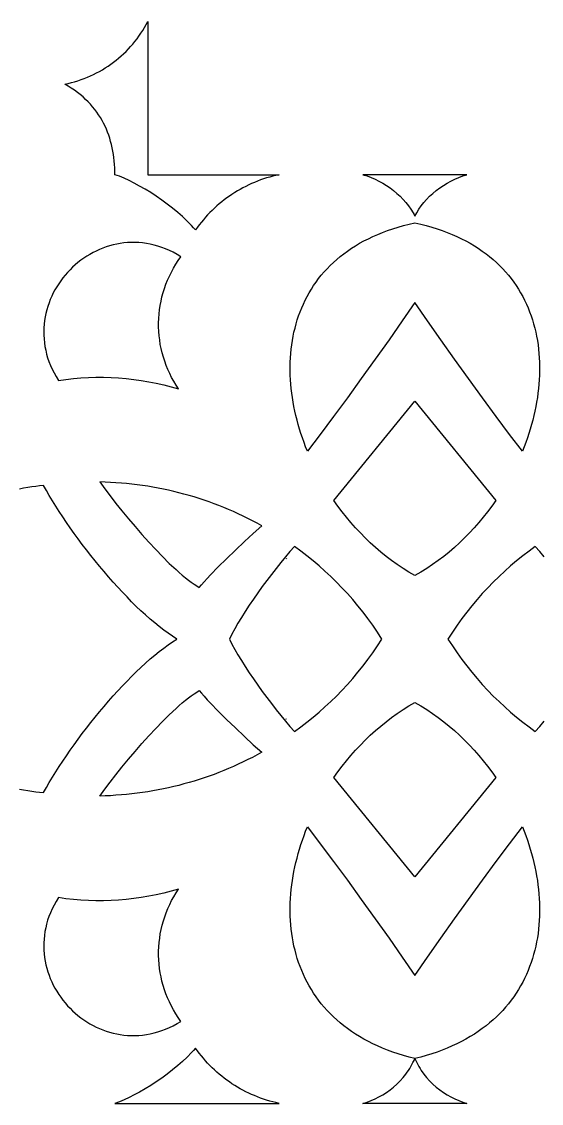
# Model space of a CAD drawing. Extents: x -660 to 660, y -460 to 460.
# Drawn here: x -513.6 to -457.6, y -400 to -283.5 of the extents above; entities that cross this region are included whole.
import ezdxf

# ---------------------------------------------------------------- set-up
doc = ezdxf.new("R2010")
doc.units = 0
doc.layers.add('LAYER_1', color=18, linetype='CONTINUOUS')

msp = doc.modelspace()

# ---------------------------------------------------------------- linework, layer by layer
at = {"layer": 'LAYER_1'}
for points in [[(-500, -300), (-485.86, -300), (-486.2, -300.08), (-486.54, -300.16), (-486.87, -300.25), (-487.21, -300.35), (-487.54, -300.46), (-487.86, -300.57), (-488.19, -300.7), (-488.51, -300.83), (-488.82, -300.96), (-489.13, -301.11), (-489.44, -301.26), (-489.75, -301.42), (-490.05, -301.58), (-490.35, -301.75), (-490.64, -301.93), (-490.93, -302.12), (-491.21, -302.31), (-491.49, -302.51), (-491.77, -302.72), (-492.04, -302.93), (-492.3, -303.15), (-492.56, -303.37), (-492.82, -303.6), (-493.07, -303.84), (-493.31, -304.08), (-493.55, -304.33), (-493.78, -304.59), (-494.01, -304.85), (-494.23, -305.11), (-494.45, -305.39), (-494.65, -305.66), (-494.86, -305.95), (-495.07, -305.71), (-495.28, -305.47), (-495.75, -304.99), (-496.25, -304.52), (-496.78, -304.06), (-497.34, -303.6), (-497.91, -303.16), (-498.5, -302.73), (-499.09, -302.32), (-499.69, -301.93), (-500.29, -301.56), (-500.88, -301.22), (-501.46, -300.91), (-502.02, -300.63), (-502.56, -300.38), (-503.06, -300.17), (-503.54, -300), (-503.54, -299.63), (-503.56, -299.26), (-503.58, -298.89), (-503.61, -298.52), (-503.65, -298.16), (-503.7, -297.81), (-503.76, -297.45), (-503.83, -297.1), (-503.91, -296.76), (-504, -296.42), (-504.1, -296.08), (-504.21, -295.74), (-504.33, -295.42), (-504.46, -295.09), (-504.61, -294.77), (-504.76, -294.46), (-504.93, -294.15), (-505.11, -293.85), (-505.3, -293.55), (-505.5, -293.26), (-505.72, -292.97), (-505.94, -292.69), (-506.18, -292.42), (-506.44, -292.15), (-506.7, -291.89), (-506.98, -291.63), (-507.27, -291.38), (-507.58, -291.14), (-507.9, -290.91), (-508.24, -290.68), (-508.58, -290.46), (-508.95, -290.25), (-508.59, -290.17), (-508.23, -290.08), (-507.88, -289.99), (-507.53, -289.88), (-507.18, -289.76), (-506.84, -289.64), (-506.5, -289.5), (-506.17, -289.36), (-505.84, -289.21), (-505.52, -289.05), (-505.2, -288.88), (-504.89, -288.7), (-504.59, -288.51), (-504.28, -288.31), (-503.99, -288.11), (-503.7, -287.9), (-503.42, -287.68), (-503.14, -287.45), (-502.87, -287.21), (-502.6, -286.97), (-502.34, -286.72), (-502.09, -286.46), (-501.85, -286.2), (-501.61, -285.93), (-501.38, -285.65), (-501.16, -285.36), (-500.95, -285.07), (-500.74, -284.77), (-500.54, -284.47), (-500.35, -284.16), (-500.17, -283.84), (-500, -283.52), (-500, -300.02)], [(-513.81, -366.15), (-513.38, -366.24), (-512.94, -366.32), (-512.51, -366.39), (-512.08, -366.44), (-511.65, -366.49), (-511.23, -366.53), (-510.93, -365.99), (-510.61, -365.44), (-510.27, -364.88), (-509.92, -364.31), (-509.55, -363.73), (-509.17, -363.15), (-508.77, -362.56), (-508.36, -361.97), (-507.94, -361.38), (-507.51, -360.78), (-507.06, -360.19), (-506.61, -359.59), (-506.15, -359), (-505.67, -358.41), (-505.2, -357.83), (-504.71, -357.26), (-504.23, -356.69), (-503.73, -356.13), (-503.24, -355.58), (-502.74, -355.05), (-502.24, -354.53), (-501.74, -354.02), (-501.24, -353.52), (-500.74, -353.05), (-500.24, -352.59), (-499.75, -352.15), (-499.25, -351.73), (-498.77, -351.34), (-498.29, -350.97), (-497.81, -350.62), (-497.34, -350.3), (-496.88, -350), (-497.34, -349.7), (-497.81, -349.38), (-498.29, -349.03), (-498.77, -348.66), (-499.25, -348.27), (-499.75, -347.85), (-500.24, -347.41), (-500.74, -346.95), (-501.24, -346.48), (-501.74, -345.98), (-502.24, -345.47), (-502.74, -344.95), (-503.24, -344.42), (-503.73, -343.87), (-504.23, -343.31), (-504.71, -342.74), (-505.2, -342.17), (-505.67, -341.59), (-506.15, -341), (-506.61, -340.41), (-507.06, -339.81), (-507.51, -339.22), (-507.94, -338.62), (-508.36, -338.03), (-508.77, -337.44), (-509.17, -336.85), (-509.55, -336.27), (-509.92, -335.69), (-510.27, -335.12), (-510.61, -334.56), (-510.93, -334.01), (-511.23, -333.47), (-511.65, -333.51), (-512.08, -333.56), (-512.51, -333.61), (-512.94, -333.68), (-513.38, -333.76), (-513.81, -333.85)], [(-457.29, -341.16), (-457.77, -340.58), (-458.25, -340.03), (-458.93, -340.53), (-459.6, -341.05), (-460.26, -341.58), (-460.91, -342.12), (-461.54, -342.69), (-462.16, -343.27), (-462.78, -343.86), (-463.37, -344.47), (-463.96, -345.1), (-464.53, -345.75), (-465.09, -346.42), (-465.64, -347.1), (-466.17, -347.8), (-466.68, -348.51), (-467.19, -349.25), (-467.67, -350), (-467.19, -350.75), (-466.68, -351.49), (-466.17, -352.2), (-465.64, -352.9), (-465.09, -353.58), (-464.53, -354.25), (-463.96, -354.9), (-463.37, -355.53), (-462.78, -356.14), (-462.16, -356.73), (-461.54, -357.31), (-460.91, -357.88), (-460.26, -358.42), (-459.6, -358.95), (-458.93, -359.47), (-458.25, -359.97), (-457.77, -359.42), (-457.29, -358.84)], [(-485.05, -341.34), (-485.08, -341.39)], [(-485.05, -358.66), (-485.08, -358.61)]]:
    msp.add_lwpolyline(points, dxfattribs=at)
for points in [[(-476.82, -300), (-476.38, -300.14), (-475.95, -300.29), (-475.52, -300.48), (-475.1, -300.68), (-474.69, -300.91), (-474.29, -301.16), (-473.9, -301.43), (-473.52, -301.71), (-473.16, -302.01), (-472.81, -302.33), (-472.49, -302.66), (-472.19, -303), (-471.91, -303.36), (-471.65, -303.73), (-471.42, -304.1), (-471.32, -304.29), (-471.23, -304.48), (-471.03, -304.1), (-470.8, -303.73), (-470.54, -303.36), (-470.26, -303), (-469.96, -302.66), (-469.64, -302.33), (-469.29, -302.01), (-468.93, -301.71), (-468.55, -301.43), (-468.16, -301.16), (-467.76, -300.91), (-467.35, -300.68), (-466.93, -300.48), (-466.5, -300.29), (-466.07, -300.14), (-465.63, -300), (-471.23, -300)], [(-482.81, -329.78), (-483, -329.3), (-483.17, -328.83), (-483.34, -328.35), (-483.5, -327.87), (-483.65, -327.39), (-483.79, -326.91), (-483.92, -326.42), (-484.04, -325.94), (-484.15, -325.46), (-484.25, -324.97), (-484.34, -324.49), (-484.42, -324.01), (-484.49, -323.52), (-484.54, -323.04), (-484.59, -322.56), (-484.62, -322.08), (-484.65, -321.6), (-484.66, -321.12), (-484.66, -320.65), (-484.65, -320.18), (-484.63, -319.71), (-484.59, -319.24), (-484.55, -318.78), (-484.49, -318.32), (-484.42, -317.86), (-484.34, -317.4), (-484.25, -316.95), (-484.14, -316.51), (-484.02, -316.07), (-483.89, -315.63), (-483.75, -315.2), (-483.59, -314.77), (-483.42, -314.35), (-483.24, -313.93), (-483.05, -313.52), (-482.84, -313.12), (-482.62, -312.72), (-482.38, -312.33), (-482.13, -311.94), (-481.87, -311.56), (-481.6, -311.19), (-481.31, -310.83), (-481, -310.47), (-480.69, -310.12), (-480.36, -309.78), (-480.01, -309.45), (-479.65, -309.13), (-479.27, -308.82), (-478.89, -308.51), (-478.48, -308.22), (-478.06, -307.93), (-477.63, -307.65), (-477.18, -307.39), (-476.72, -307.13), (-476.24, -306.89), (-475.74, -306.65), (-475.23, -306.43), (-474.71, -306.21), (-474.17, -306.01), (-473.61, -305.82), (-473.04, -305.65), (-472.45, -305.48), (-471.85, -305.33), (-471.23, -305.19), (-470.6, -305.33), (-470, -305.48), (-469.41, -305.65), (-468.84, -305.82), (-468.28, -306.01), (-467.74, -306.21), (-467.22, -306.43), (-466.71, -306.65), (-466.21, -306.89), (-465.73, -307.13), (-465.27, -307.39), (-464.82, -307.65), (-464.39, -307.93), (-463.97, -308.22), (-463.56, -308.51), (-463.18, -308.82), (-462.8, -309.13), (-462.44, -309.45), (-462.1, -309.78), (-461.76, -310.12), (-461.45, -310.47), (-461.14, -310.83), (-460.85, -311.19), (-460.58, -311.56), (-460.32, -311.94), (-460.07, -312.33), (-459.83, -312.72), (-459.61, -313.12), (-459.4, -313.52), (-459.21, -313.93), (-459.03, -314.35), (-458.86, -314.77), (-458.7, -315.2), (-458.56, -315.63), (-458.43, -316.07), (-458.31, -316.51), (-458.2, -316.95), (-458.11, -317.4), (-458.03, -317.86), (-457.96, -318.32), (-457.9, -318.78), (-457.86, -319.24), (-457.82, -319.71), (-457.8, -320.18), (-457.79, -320.65), (-457.79, -321.12), (-457.8, -321.6), (-457.83, -322.08), (-457.86, -322.56), (-457.91, -323.04), (-457.97, -323.52), (-458.03, -324.01), (-458.11, -324.49), (-458.2, -324.97), (-458.3, -325.46), (-458.41, -325.94), (-458.53, -326.42), (-458.66, -326.91), (-458.8, -327.39), (-458.95, -327.87), (-459.11, -328.35), (-459.28, -328.83), (-459.46, -329.3), (-459.64, -329.78), (-461.02, -327.96), (-462.46, -326.03), (-463.95, -324.02), (-465.46, -321.95), (-466.96, -319.86), (-468.44, -317.78), (-469.87, -315.74), (-471.23, -313.77), (-472.58, -315.74), (-474.01, -317.78), (-475.49, -319.86), (-477, -321.95), (-478.5, -324.02), (-479.99, -326.03), (-481.43, -327.96)], [(-509.63, -322.15), (-508.83, -322.04), (-508.02, -321.95), (-507.21, -321.88), (-506.4, -321.84), (-505.59, -321.82), (-504.77, -321.82), (-503.96, -321.84), (-503.15, -321.89), (-502.33, -321.95), (-501.52, -322.05), (-500.71, -322.16), (-499.9, -322.3), (-499.09, -322.46), (-498.28, -322.64), (-497.48, -322.84), (-496.68, -323.07), (-496.95, -322.67), (-497.2, -322.25), (-497.43, -321.83), (-497.64, -321.41), (-497.84, -320.97), (-498.02, -320.53), (-498.18, -320.09), (-498.32, -319.64), (-498.45, -319.18), (-498.56, -318.73), (-498.65, -318.27), (-498.72, -317.8), (-498.77, -317.34), (-498.81, -316.87), (-498.83, -316.4), (-498.83, -315.94), (-498.82, -315.47), (-498.78, -315), (-498.73, -314.54), (-498.66, -314.07), (-498.57, -313.61), (-498.47, -313.15), (-498.34, -312.69), (-498.2, -312.24), (-498.04, -311.8), (-497.87, -311.35), (-497.67, -310.92), (-497.46, -310.48), (-497.23, -310.06), (-496.98, -309.64), (-496.71, -309.23), (-496.43, -308.83), (-496.84, -308.59), (-497.25, -308.36), (-497.66, -308.16), (-498.08, -307.99), (-498.49, -307.83), (-498.91, -307.69), (-499.32, -307.58), (-499.73, -307.48), (-500.15, -307.41), (-500.56, -307.35), (-500.96, -307.32), (-501.37, -307.3), (-501.77, -307.3), (-502.17, -307.32), (-502.57, -307.35), (-502.96, -307.4), (-503.34, -307.47), (-503.73, -307.56), (-504.11, -307.66), (-504.48, -307.78), (-504.84, -307.91), (-505.2, -308.06), (-505.56, -308.22), (-505.9, -308.39), (-506.24, -308.58), (-506.57, -308.78), (-506.9, -308.99), (-507.21, -309.22), (-507.52, -309.46), (-507.81, -309.71), (-508.1, -309.97), (-508.38, -310.24), (-508.64, -310.52), (-508.9, -310.81), (-509.14, -311.11), (-509.37, -311.42), (-509.59, -311.74), (-509.8, -312.07), (-510, -312.4), (-510.18, -312.74), (-510.35, -313.09), (-510.5, -313.45), (-510.64, -313.81), (-510.77, -314.18), (-510.88, -314.55), (-510.98, -314.93), (-511.06, -315.31), (-511.12, -315.7), (-511.17, -316.09), (-511.2, -316.48), (-511.21, -316.88), (-511.21, -317.28), (-511.18, -317.68), (-511.14, -318.09), (-511.08, -318.49), (-511, -318.9), (-510.9, -319.31), (-510.79, -319.72), (-510.65, -320.12), (-510.49, -320.53), (-510.31, -320.94), (-510.1, -321.34), (-509.88, -321.74)], [(-479.94, -335.09), (-471.23, -324.38), (-462.51, -335.09), (-462.95, -335.7), (-463.39, -336.3), (-463.86, -336.89), (-464.34, -337.47), (-464.84, -338.03), (-465.35, -338.58), (-465.87, -339.12), (-466.41, -339.64), (-466.97, -340.14), (-467.54, -340.63), (-468.12, -341.1), (-468.72, -341.55), (-469.33, -341.99), (-469.95, -342.4), (-470.58, -342.8), (-471.23, -343.17), (-471.87, -342.8), (-472.5, -342.4), (-473.13, -341.99), (-473.73, -341.55), (-474.33, -341.1), (-474.91, -340.63), (-475.48, -340.14), (-476.04, -339.64), (-476.58, -339.12), (-477.1, -338.58), (-477.61, -338.03), (-478.11, -337.47), (-478.59, -336.89), (-479.06, -336.3), (-479.51, -335.7)], [(-505.16, -333.09), (-504.64, -333.82), (-504.06, -334.58), (-503.44, -335.39), (-502.78, -336.21), (-502.09, -337.05), (-501.37, -337.9), (-500.64, -338.74), (-499.9, -339.56), (-499.15, -340.36), (-498.41, -341.13), (-497.68, -341.85), (-496.96, -342.52), (-496.62, -342.83), (-496.28, -343.12), (-495.95, -343.4), (-495.63, -343.65), (-495.32, -343.89), (-495.02, -344.1), (-494.73, -344.29), (-494.46, -344.46), (-494.22, -344.16), (-493.93, -343.83), (-493.61, -343.47), (-493.24, -343.08), (-492.43, -342.24), (-491.52, -341.35), (-490.56, -340.42), (-489.59, -339.5), (-488.63, -338.62), (-487.73, -337.8), (-488.23, -337.53), (-488.73, -337.26), (-489.23, -337.01), (-489.74, -336.76), (-490.25, -336.52), (-490.77, -336.28), (-491.29, -336.06), (-491.81, -335.84), (-492.33, -335.63), (-492.86, -335.43), (-493.4, -335.24), (-493.93, -335.05), (-494.47, -334.87), (-495.01, -334.7), (-495.56, -334.54), (-496.1, -334.39), (-496.65, -334.24), (-497.2, -334.11), (-497.76, -333.98), (-498.32, -333.86), (-498.88, -333.75), (-499.44, -333.64), (-500, -333.55), (-500.57, -333.46), (-501.14, -333.39), (-501.71, -333.32), (-502.28, -333.26), (-502.85, -333.21), (-503.43, -333.17), (-504, -333.13), (-504.58, -333.11)], [(-484.2, -359.97), (-483.52, -359.47), (-482.85, -358.95), (-482.19, -358.42), (-481.55, -357.88), (-480.91, -357.31), (-480.29, -356.73), (-479.68, -356.14), (-479.08, -355.53), (-478.49, -354.9), (-477.92, -354.25), (-477.36, -353.58), (-476.81, -352.9), (-476.28, -352.2), (-475.77, -351.49), (-475.27, -350.75), (-474.78, -350), (-475.27, -349.25), (-475.77, -348.51), (-476.28, -347.8), (-476.81, -347.1), (-477.36, -346.42), (-477.92, -345.75), (-478.49, -345.1), (-479.08, -344.47), (-479.68, -343.86), (-480.29, -343.27), (-480.91, -342.69), (-481.55, -342.12), (-482.19, -341.58), (-482.85, -341.05), (-483.52, -340.53), (-484.2, -340.03), (-484.68, -340.58), (-485.16, -341.16), (-485.66, -341.76), (-486.16, -342.39), (-486.67, -343.04), (-487.17, -343.7), (-487.67, -344.36), (-488.15, -345.04), (-488.62, -345.71), (-489.08, -346.37), (-489.51, -347.03), (-489.92, -347.67), (-490.29, -348.29), (-490.63, -348.89), (-490.94, -349.46), (-491.2, -350), (-490.94, -350.54), (-490.63, -351.11), (-490.29, -351.71), (-489.92, -352.33), (-489.51, -352.97), (-489.08, -353.63), (-488.62, -354.29), (-488.15, -354.96), (-487.67, -355.64), (-487.17, -356.3), (-486.67, -356.96), (-486.16, -357.61), (-485.66, -358.24), (-485.16, -358.84), (-484.68, -359.42)], [(-505.16, -366.91), (-504.64, -366.18), (-504.06, -365.42), (-503.44, -364.61), (-502.78, -363.79), (-502.09, -362.95), (-501.37, -362.1), (-500.64, -361.26), (-499.9, -360.44), (-499.15, -359.64), (-498.41, -358.87), (-497.68, -358.15), (-496.96, -357.48), (-496.62, -357.17), (-496.28, -356.88), (-495.95, -356.6), (-495.63, -356.35), (-495.32, -356.11), (-495.02, -355.9), (-494.73, -355.71), (-494.46, -355.54), (-494.22, -355.84), (-493.93, -356.17), (-493.61, -356.53), (-493.24, -356.92), (-492.43, -357.76), (-491.52, -358.65), (-490.56, -359.58), (-489.59, -360.5), (-488.63, -361.38), (-487.73, -362.2), (-488.23, -362.47), (-488.73, -362.74), (-489.23, -362.99), (-489.74, -363.24), (-490.25, -363.48), (-490.77, -363.72), (-491.29, -363.94), (-491.81, -364.16), (-492.33, -364.37), (-492.86, -364.57), (-493.4, -364.76), (-493.93, -364.95), (-494.47, -365.13), (-495.01, -365.3), (-495.56, -365.46), (-496.1, -365.61), (-496.65, -365.76), (-497.2, -365.89), (-497.76, -366.02), (-498.32, -366.14), (-498.88, -366.25), (-499.44, -366.36), (-500, -366.45), (-500.57, -366.54), (-501.14, -366.61), (-501.71, -366.68), (-502.28, -366.74), (-502.85, -366.79), (-503.43, -366.83), (-504, -366.87), (-504.58, -366.89)], [(-471.23, -375.62), (-479.94, -364.91), (-479.51, -364.3), (-479.06, -363.7), (-478.59, -363.11), (-478.11, -362.53), (-477.61, -361.97), (-477.1, -361.42), (-476.58, -360.88), (-476.04, -360.36), (-475.48, -359.86), (-474.91, -359.37), (-474.33, -358.9), (-473.73, -358.45), (-473.13, -358.01), (-472.5, -357.6), (-471.87, -357.2), (-471.23, -356.83), (-470.58, -357.2), (-469.95, -357.6), (-469.33, -358.01), (-468.72, -358.45), (-468.12, -358.9), (-467.54, -359.37), (-466.97, -359.86), (-466.41, -360.36), (-465.87, -360.88), (-465.35, -361.42), (-464.84, -361.97), (-464.34, -362.53), (-463.86, -363.11), (-463.39, -363.7), (-462.95, -364.3), (-462.51, -364.91)], [(-476.82, -400), (-476.38, -399.86), (-475.95, -399.7), (-475.52, -399.52), (-475.1, -399.31), (-474.69, -399.08), (-474.29, -398.82), (-473.9, -398.54), (-473.52, -398.25), (-473.16, -397.93), (-472.81, -397.59), (-472.49, -397.23), (-472.19, -396.85), (-472.04, -396.65), (-471.91, -396.45), (-471.78, -396.25), (-471.65, -396.04), (-471.54, -395.83), (-471.43, -395.61), (-471.32, -395.39), (-471.23, -395.16), (-471.85, -395.01), (-472.45, -394.84), (-473.04, -394.66), (-473.61, -394.47), (-474.17, -394.26), (-474.71, -394.05), (-475.24, -393.82), (-475.75, -393.58), (-476.24, -393.34), (-476.72, -393.08), (-477.18, -392.81), (-477.63, -392.54), (-478.06, -392.25), (-478.48, -391.95), (-478.89, -391.65), (-479.28, -391.33), (-479.65, -391.01), (-480.01, -390.68), (-480.36, -390.34), (-480.69, -389.99), (-481, -389.63), (-481.31, -389.27), (-481.6, -388.9), (-481.87, -388.52), (-482.13, -388.14), (-482.38, -387.75), (-482.62, -387.35), (-482.84, -386.95), (-483.05, -386.54), (-483.24, -386.12), (-483.42, -385.7), (-483.59, -385.27), (-483.75, -384.84), (-483.89, -384.41), (-484.02, -383.97), (-484.14, -383.52), (-484.25, -383.07), (-484.34, -382.62), (-484.42, -382.16), (-484.49, -381.7), (-484.55, -381.24), (-484.59, -380.77), (-484.63, -380.3), (-484.65, -379.83), (-484.66, -379.36), (-484.66, -378.88), (-484.65, -378.41), (-484.62, -377.93), (-484.59, -377.45), (-484.54, -376.96), (-484.49, -376.48), (-484.42, -376), (-484.34, -375.51), (-484.25, -375.03), (-484.15, -374.54), (-484.04, -374.06), (-483.92, -373.58), (-483.79, -373.09), (-483.65, -372.61), (-483.5, -372.13), (-483.34, -371.65), (-483.17, -371.17), (-483, -370.7), (-482.81, -370.22), (-481.43, -372.04), (-479.99, -373.97), (-478.5, -375.98), (-477, -378.05), (-475.49, -380.14), (-474.01, -382.22), (-472.58, -384.26), (-471.23, -386.23), (-469.87, -384.26), (-468.44, -382.22), (-466.96, -380.14), (-465.46, -378.05), (-463.95, -375.98), (-462.46, -373.97), (-461.02, -372.04), (-459.64, -370.22), (-459.46, -370.7), (-459.28, -371.17), (-459.11, -371.65), (-458.95, -372.13), (-458.8, -372.61), (-458.66, -373.09), (-458.53, -373.58), (-458.41, -374.06), (-458.3, -374.54), (-458.2, -375.03), (-458.11, -375.51), (-458.03, -376), (-457.97, -376.48), (-457.91, -376.96), (-457.86, -377.45), (-457.83, -377.93), (-457.8, -378.41), (-457.79, -378.88), (-457.79, -379.36), (-457.8, -379.83), (-457.82, -380.3), (-457.86, -380.77), (-457.9, -381.24), (-457.96, -381.7), (-458.03, -382.16), (-458.11, -382.62), (-458.2, -383.07), (-458.31, -383.52), (-458.43, -383.97), (-458.56, -384.41), (-458.7, -384.84), (-458.86, -385.27), (-459.03, -385.7), (-459.21, -386.12), (-459.4, -386.54), (-459.61, -386.95), (-459.83, -387.35), (-460.07, -387.75), (-460.32, -388.14), (-460.58, -388.52), (-460.85, -388.9), (-461.14, -389.27), (-461.45, -389.63), (-461.76, -389.99), (-462.09, -390.34), (-462.44, -390.68), (-462.8, -391.01), (-463.18, -391.33), (-463.56, -391.65), (-463.97, -391.95), (-464.39, -392.25), (-464.82, -392.54), (-465.27, -392.81), (-465.73, -393.08), (-466.21, -393.34), (-466.71, -393.58), (-467.22, -393.82), (-467.74, -394.05), (-468.28, -394.26), (-468.84, -394.47), (-469.41, -394.66), (-470, -394.84), (-470.6, -395.01), (-471.22, -395.16), (-471.13, -395.39), (-471.03, -395.61), (-470.91, -395.83), (-470.8, -396.04), (-470.67, -396.25), (-470.54, -396.45), (-470.26, -396.85), (-469.96, -397.23), (-469.64, -397.59), (-469.29, -397.93), (-468.93, -398.25), (-468.55, -398.54), (-468.16, -398.82), (-467.76, -399.08), (-467.35, -399.31), (-466.93, -399.52), (-466.5, -399.7), (-466.07, -399.86), (-465.63, -400), (-471.23, -400)], [(-509.63, -377.85), (-509.88, -378.26), (-510.1, -378.66), (-510.31, -379.06), (-510.49, -379.47), (-510.65, -379.88), (-510.79, -380.28), (-510.9, -380.69), (-511, -381.1), (-511.08, -381.51), (-511.14, -381.91), (-511.18, -382.32), (-511.21, -382.72), (-511.21, -383.12), (-511.2, -383.52), (-511.17, -383.91), (-511.12, -384.3), (-511.06, -384.69), (-510.98, -385.07), (-510.88, -385.45), (-510.77, -385.82), (-510.64, -386.19), (-510.5, -386.55), (-510.35, -386.91), (-510.18, -387.26), (-510, -387.6), (-509.8, -387.93), (-509.59, -388.26), (-509.37, -388.58), (-509.14, -388.89), (-508.9, -389.19), (-508.64, -389.48), (-508.38, -389.76), (-508.1, -390.03), (-507.81, -390.29), (-507.52, -390.54), (-507.21, -390.78), (-506.9, -391.01), (-506.57, -391.22), (-506.24, -391.42), (-505.9, -391.61), (-505.56, -391.78), (-505.2, -391.94), (-504.84, -392.09), (-504.48, -392.22), (-504.11, -392.34), (-503.73, -392.44), (-503.34, -392.53), (-502.96, -392.6), (-502.57, -392.65), (-502.17, -392.68), (-501.77, -392.7), (-501.37, -392.7), (-500.96, -392.68), (-500.56, -392.65), (-500.15, -392.59), (-499.73, -392.52), (-499.32, -392.42), (-498.91, -392.31), (-498.49, -392.17), (-498.08, -392.01), (-497.66, -391.84), (-497.25, -391.64), (-496.84, -391.41), (-496.43, -391.17), (-496.71, -390.77), (-496.98, -390.36), (-497.23, -389.94), (-497.46, -389.52), (-497.67, -389.08), (-497.87, -388.65), (-498.04, -388.2), (-498.2, -387.76), (-498.34, -387.31), (-498.47, -386.85), (-498.57, -386.39), (-498.66, -385.93), (-498.73, -385.46), (-498.78, -385), (-498.82, -384.53), (-498.83, -384.06), (-498.83, -383.6), (-498.81, -383.13), (-498.77, -382.66), (-498.72, -382.2), (-498.65, -381.73), (-498.56, -381.27), (-498.45, -380.82), (-498.32, -380.36), (-498.18, -379.91), (-498.02, -379.47), (-497.84, -379.03), (-497.64, -378.59), (-497.43, -378.17), (-497.2, -377.75), (-496.95, -377.33), (-496.68, -376.93), (-497.48, -377.16), (-498.28, -377.36), (-499.09, -377.54), (-499.9, -377.7), (-500.71, -377.84), (-501.52, -377.95), (-502.33, -378.05), (-503.15, -378.11), (-503.96, -378.16), (-504.77, -378.18), (-505.59, -378.18), (-506.4, -378.16), (-507.21, -378.12), (-508.02, -378.05), (-508.83, -377.96)], [(-503.54, -400), (-485.86, -400), (-486.2, -399.92), (-486.54, -399.84), (-486.87, -399.75), (-487.21, -399.65), (-487.54, -399.54), (-487.86, -399.43), (-488.19, -399.3), (-488.51, -399.17), (-488.82, -399.04), (-489.13, -398.89), (-489.44, -398.74), (-489.75, -398.58), (-490.05, -398.42), (-490.35, -398.25), (-490.64, -398.07), (-490.93, -397.88), (-491.21, -397.69), (-491.49, -397.49), (-491.77, -397.28), (-492.04, -397.07), (-492.3, -396.85), (-492.56, -396.63), (-492.82, -396.4), (-493.07, -396.16), (-493.31, -395.92), (-493.55, -395.67), (-493.78, -395.41), (-494.01, -395.15), (-494.23, -394.89), (-494.45, -394.61), (-494.65, -394.34), (-494.86, -394.05), (-495.07, -394.29), (-495.28, -394.53), (-495.75, -395.01), (-496.25, -395.48), (-496.78, -395.94), (-497.34, -396.4), (-497.91, -396.84), (-498.5, -397.27), (-499.09, -397.68), (-499.69, -398.07), (-500.29, -398.44), (-500.88, -398.78), (-501.46, -399.09), (-502.02, -399.37), (-502.56, -399.62), (-503.06, -399.83)]]:
    msp.add_lwpolyline(points, close=True, dxfattribs=at)

doc.saveas('drawing.dxf')
